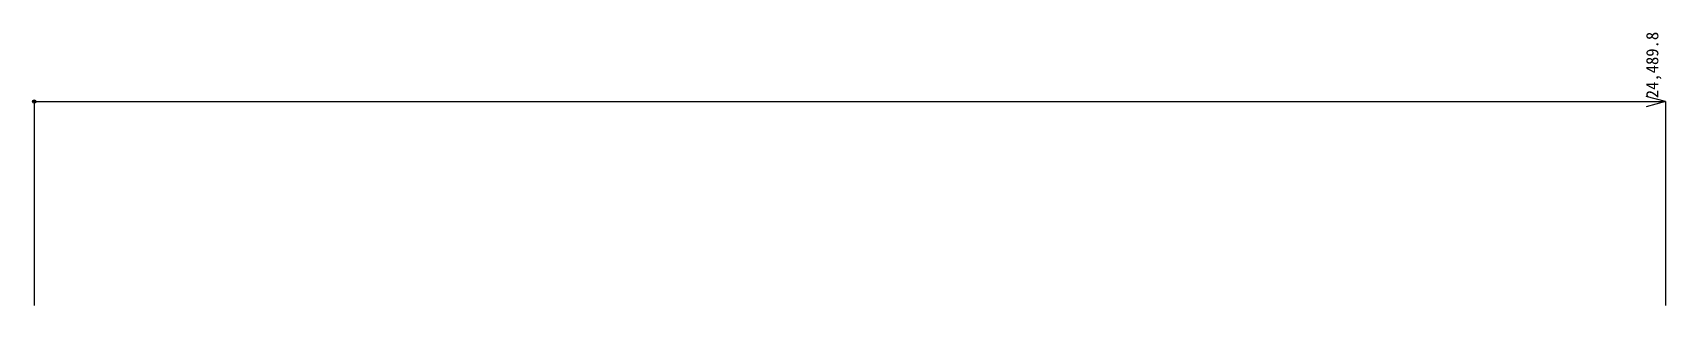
# Model space of a CAD drawing. Units: millimetres at full size, sheet at 1:100. Extents: x -15576 to 8939, y -15735 to 6729.
# Drawn here: x -15576 to 8939, y 2633 to 6729 of the extents above; entities outside this region: 1.
import ezdxf
from ezdxf.enums import TextEntityAlignment as Align

# ---------------------------------------------------------------- set-up
doc = ezdxf.new("R2010")
doc.units = ezdxf.units.MM
doc.header["$LTSCALE"] = 100
doc.header["$PDMODE"] = 32
doc.header["$PDSIZE"] = 50
doc.layers.add('0-0', color=4, linetype='Continuous')
doc.styles.add('ＭＳ ゴシック', font='')
doc.styles.get('ＭＳ ゴシック').set_extended_font_data('MS Gothic')

msp = doc.modelspace()

# ---------------------------------------------------------------- linework, layer by layer
at = {"layer": '0-0'}
for p, q in [((-15551, 5693.9), (8938.8, 5693.9)), ((-15551, 5693.9), (-15551, 2632.7)), ((8938.8, 5693.9), (8649, 5771.5)), ((8938.8, 5693.9), (8649, 5616.2)), ((8938.8, 5693.9), (8938.8, 2632.7))]:
    msp.add_line(p, q, dxfattribs=at)
at = {"layer": '0-0', "color": 7}
msp.add_line((-15551, -15734.7), (8938.8, -15734.7), dxfattribs=at)
at = {"layer": '0-0'}
msp.add_point((-15551, 5693.9), dxfattribs=at)

# ---------------------------------------------------------------- texts
at = {"layer": '0-0', "style": 'ＭＳ ゴシック'}
msp.add_text('24,489.8', height=183.3, rotation=90, dxfattribs=at).set_placement((8888.8, 5743.9), align=Align.BOTTOM_LEFT)

doc.saveas('drawing.dxf')
